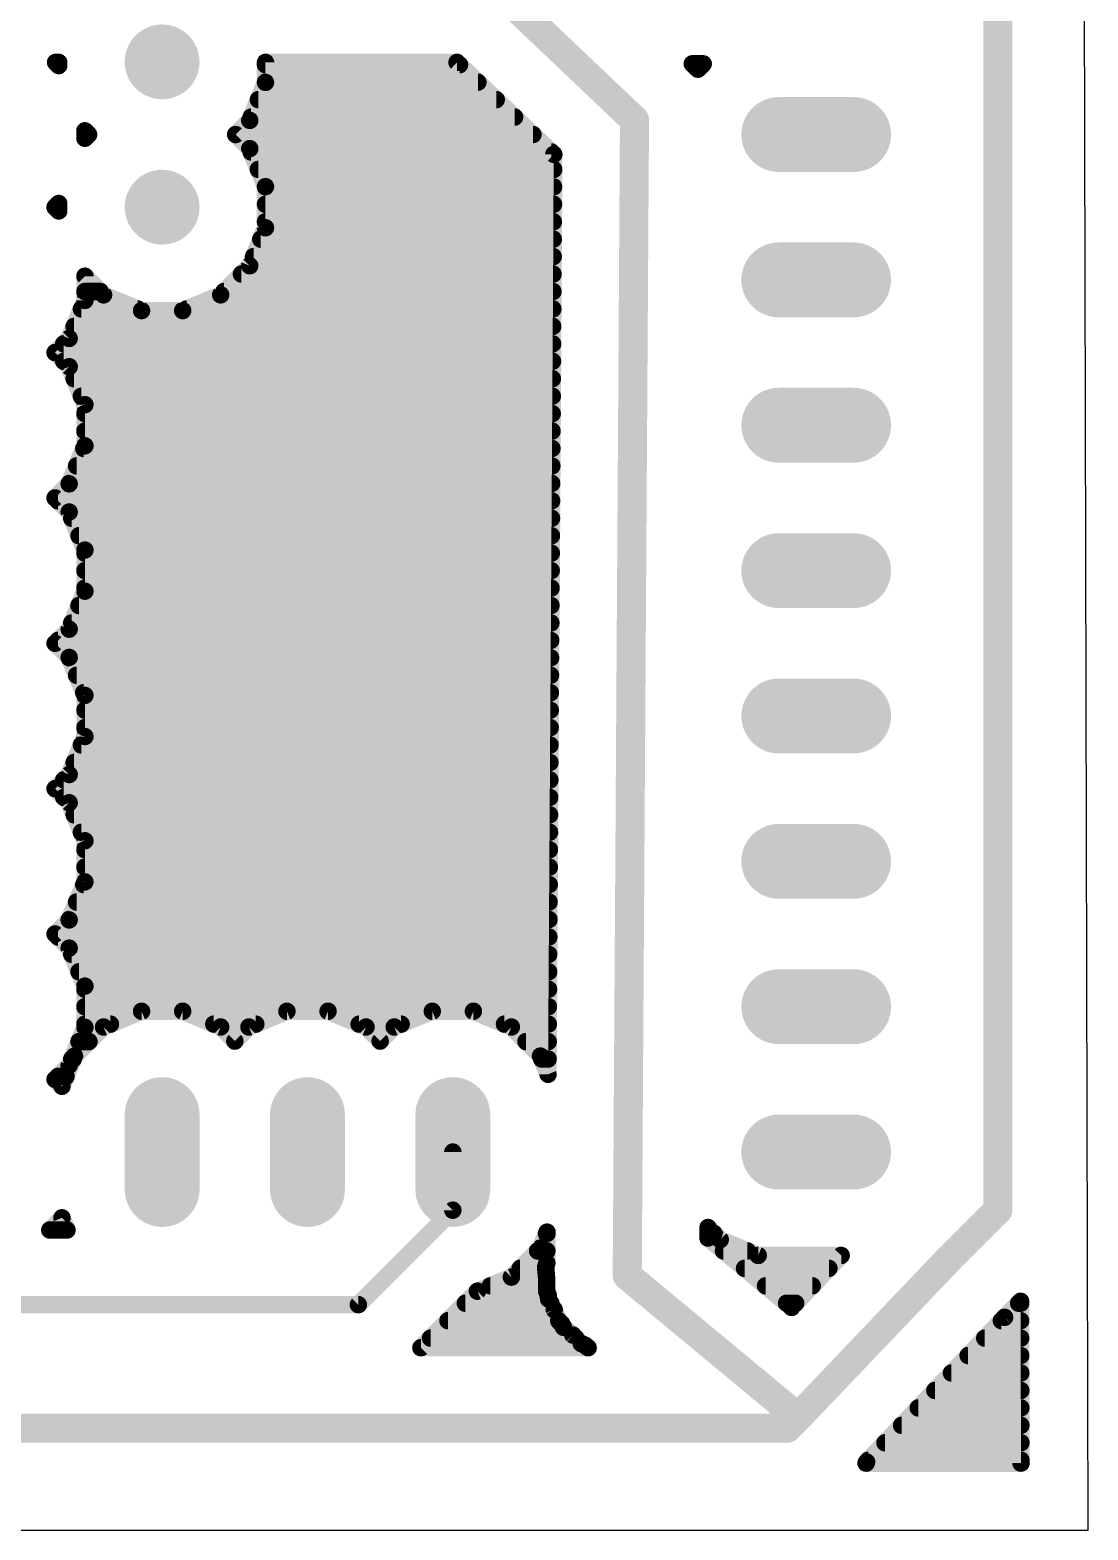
# Model space of a CAD drawing. Extents: x -0.1 to 37.8, y 0 to 56.6.
# Drawn here: x 19.28 to 37.77, y 0 to 26.21 of the extents above; entities that cross this region are included whole.
import ezdxf

# ---------------------------------------------------------------- set-up
doc = ezdxf.new("R2010")
doc.units = 0
for name, color, linetype in [('1', 22, 'CONTINUOUS'), ('17', 82, 'CONTINUOUS'), ('20', 30, 'CONTINUOUS')]:
    doc.layers.add(name, color=color, linetype=linetype)

# ---------------------------------------------------------------- blocks, each defined once
blk = doc.blocks.new('ROUNDP')
at = {"const_width": 0.5}
blk.add_lwpolyline([(0, -0.25, 1), (0, 0.25, 1), (0, -0.25)], format="xyb", dxfattribs=at)
blk = doc.blocks.new('LONGP100')
at = {"const_width": 1}
blk.add_lwpolyline([(-0.5, 0), (0.5, 0)], dxfattribs=at)
at = {"const_width": 0.5}
for points in [[(-0.5, 0.25, 1), (-0.5, -0.25)], [(0.5, -0.25, 1), (0.5, 0.25)]]:
    blk.add_lwpolyline(points, format="xyb", dxfattribs=at)

msp = doc.modelspace()

# ---------------------------------------------------------------- linework, layer by layer
at = {"layer": '1'}
for points, const_width in [([(36.195, 51.197), (36.195, 5.588)], 0.508), ([(29.845, 24.638), (27.305, 27.051)], 0.508), ([(19.7836, 25.589), (19.728, 25.6446)], 0.3048), ([(19.728, 25.6446), (19.7836, 25.6446)], 0.3048), ([(19.7694, 25.6032), (19.7836, 25.6032)], 0.3048), ([(19.7836, 25.6446), (19.7836, 25.589)], 0.3048), ([(23.3964, 25.2947), (23.3964, 25.6446)], 0.3048), ([(23.3964, 25.6446), (26.7435, 25.6446)], 0.3048), ([(23.3964, 25.6032), (26.787, 25.6032)], 0.3048), ([(26.7435, 25.6446), (28.4348, 24.0378)], 0.3048), ([(30.9528, 25.5254), (30.8541, 25.6192)], 0.3048), ([(30.8541, 25.6192), (31.0466, 25.6192)], 0.3048), ([(30.871, 25.6032), (31.0306, 25.6032)], 0.3048), ([(31.0466, 25.6192), (30.9528, 25.5254)], 0.3048), ([(23.1214, 24.6308), (23.3964, 25.2947)], 0.3048), ([(23.3964, 25.2984), (27.1079, 25.2984)], 0.3048), ([(23.2717, 24.9936), (27.4287, 24.9936)], 0.3048), ([(22.8746, 24.384), (23.1214, 24.6308)], 0.3048), ([(23.1454, 24.6888), (27.7496, 24.6888)], 0.3048), ([(29.718, 4.445), (29.845, 24.638)], 0.508), ([(20.2404, 24.449), (20.3054, 24.384)], 0.3048), ([(20.2404, 24.319), (20.2404, 24.449)], 0.3048), ([(20.3054, 24.384), (20.2404, 24.319)], 0.3048), ([(20.2404, 24.384), (20.3054, 24.384)], 0.3048), ([(23.1214, 24.1372), (22.8746, 24.384)], 0.3048), ([(22.8746, 24.384), (28.0704, 24.384)], 0.3048), ([(23.3964, 23.4733), (23.1214, 24.1372)], 0.3048), ([(23.1454, 24.0792), (28.3912, 24.0792)], 0.3048), ([(28.4348, 24.0378), (28.3337, 7.9618)], 0.3048), ([(23.2717, 23.7744), (28.4331, 23.7744)], 0.3048), ([(23.3964, 22.7547), (23.3964, 23.4733)], 0.3048), ([(23.3964, 23.4696), (28.4312, 23.4696)], 0.3048), ([(19.7186, 23.114), (19.7836, 23.179)], 0.3048), ([(19.7836, 23.179), (19.7836, 23.049)], 0.3048), ([(19.7836, 23.049), (19.7186, 23.114)], 0.3048), ([(19.7694, 23.1648), (19.7836, 23.1648)], 0.3048), ([(23.3964, 23.1648), (28.4293, 23.1648)], 0.3048), ([(23.1214, 22.0908), (23.3964, 22.7547)], 0.3048), ([(23.3964, 22.86), (28.4274, 22.86)], 0.3048), ([(23.3138, 22.5552), (28.4255, 22.5552)], 0.3048), ([(23.1875, 22.2504), (28.4236, 22.2504)], 0.3048), ([(20.2404, 21.4847), (20.2404, 21.909)], 0.3048), ([(20.2404, 21.909), (20.5668, 21.5826)], 0.3048), ([(22.6132, 21.5826), (23.1214, 22.0908)], 0.3048), ([(22.9762, 21.9456), (28.4216, 21.9456)], 0.3048), ([(20.2404, 21.6408), (20.5086, 21.6408)], 0.3048), ([(22.6714, 21.6408), (28.4197, 21.6408)], 0.3048), ([(19.9654, 20.8208), (20.2404, 21.4847)], 0.3048), ([(20.5668, 21.5826), (21.2307, 21.3076)], 0.3048), ([(21.9493, 21.3076), (22.6132, 21.5826)], 0.3048), ([(20.1788, 21.336), (21.1621, 21.336)], 0.3048), ([(21.2307, 21.3076), (21.9493, 21.3076)], 0.3048), ([(22.0179, 21.336), (28.4178, 21.336)], 0.3048), ([(19.7186, 20.574), (19.9654, 20.8208)], 0.3048), ([(20.0526, 21.0312), (28.4159, 21.0312)], 0.3048), ([(19.9654, 20.3272), (19.7186, 20.574)], 0.3048), ([(19.871, 20.7264), (28.414, 20.7264)], 0.3048), ([(19.871, 20.4216), (28.4121, 20.4216)], 0.3048), ([(20.2404, 19.6633), (19.9654, 20.3272)], 0.3048), ([(20.0526, 20.1168), (28.4101, 20.1168)], 0.3048), ([(20.1788, 19.812), (28.4082, 19.812)], 0.3048), ([(20.2404, 18.9447), (20.2404, 19.6633)], 0.3048), ([(20.2404, 19.5072), (28.4063, 19.5072)], 0.3048), ([(20.2404, 19.2024), (28.4044, 19.2024)], 0.3048), ([(19.9654, 18.2808), (20.2404, 18.9447)], 0.3048), ([(20.2209, 18.8976), (28.4025, 18.8976)], 0.3048), ([(20.0946, 18.5928), (28.4006, 18.5928)], 0.3048), ([(19.7186, 18.034), (19.9654, 18.2808)], 0.3048), ([(19.9684, 18.288), (28.3986, 18.288)], 0.3048), ([(19.9654, 17.7872), (19.7186, 18.034)], 0.3048), ([(19.7694, 17.9832), (28.3967, 17.9832)], 0.3048), ([(20.2404, 17.1233), (19.9654, 17.7872)], 0.3048), ([(20.0105, 17.6784), (28.3948, 17.6784)], 0.3048), ([(20.1367, 17.3736), (28.3929, 17.3736)], 0.3048), ([(20.2404, 16.4047), (20.2404, 17.1233)], 0.3048), ([(20.2404, 17.0688), (28.391, 17.0688)], 0.3048), ([(20.2404, 16.764), (28.3891, 16.764)], 0.3048), ([(19.9654, 15.7408), (20.2404, 16.4047)], 0.3048), ([(20.2404, 16.4592), (28.3871, 16.4592)], 0.3048), ([(20.1367, 16.1544), (28.3852, 16.1544)], 0.3048), ([(20.0105, 15.8496), (28.3833, 15.8496)], 0.3048), ([(19.7186, 15.494), (19.9654, 15.7408)], 0.3048), ([(19.9654, 15.2472), (19.7186, 15.494)], 0.3048), ([(19.7694, 15.5448), (28.3814, 15.5448)], 0.3048), ([(20.2404, 14.5833), (19.9654, 15.2472)], 0.3048), ([(19.9684, 15.24), (28.3795, 15.24)], 0.3048), ([(20.0946, 14.9352), (28.3776, 14.9352)], 0.3048), ([(20.2209, 14.6304), (28.3756, 14.6304)], 0.3048), ([(20.2404, 13.8647), (20.2404, 14.5833)], 0.3048), ([(20.2404, 14.3256), (28.3737, 14.3256)], 0.3048), ([(20.2404, 14.0208), (28.3718, 14.0208)], 0.3048), ([(19.9654, 13.2008), (20.2404, 13.8647)], 0.3048), ([(20.1788, 13.716), (28.3699, 13.716)], 0.3048), ([(20.0526, 13.4112), (28.368, 13.4112)], 0.3048), ([(19.7186, 12.954), (19.9654, 13.2008)], 0.3048), ([(19.9654, 12.7072), (19.7186, 12.954)], 0.3048), ([(19.871, 13.1064), (28.366, 13.1064)], 0.3048), ([(19.871, 12.8016), (28.3641, 12.8016)], 0.3048), ([(20.2404, 12.0433), (19.9654, 12.7072)], 0.3048), ([(20.0526, 12.4968), (28.3622, 12.4968)], 0.3048), ([(20.1788, 12.192), (28.3603, 12.192)], 0.3048), ([(20.2404, 11.3247), (20.2404, 12.0433)], 0.3048), ([(20.2404, 11.8872), (28.3584, 11.8872)], 0.3048), ([(20.2404, 11.5824), (28.3565, 11.5824)], 0.3048), ([(19.9654, 10.6608), (20.2404, 11.3247)], 0.3048), ([(20.2209, 11.2776), (28.3545, 11.2776)], 0.3048), ([(20.0946, 10.9728), (28.3526, 10.9728)], 0.3048), ([(19.7186, 10.414), (19.9654, 10.6608)], 0.3048), ([(19.9684, 10.668), (28.3507, 10.668)], 0.3048), ([(19.9654, 10.1672), (19.7186, 10.414)], 0.3048), ([(19.7694, 10.3632), (28.3488, 10.3632)], 0.3048), ([(20.2404, 9.5033), (19.9654, 10.1672)], 0.3048), ([(20.0105, 10.0584), (28.3469, 10.0584)], 0.3048), ([(20.1367, 9.7536), (28.345, 9.7536)], 0.3048), ([(20.2404, 8.7847), (20.2404, 9.5033)], 0.3048), ([(20.2404, 9.4488), (28.343, 9.4488)], 0.3048), ([(20.2404, 9.144), (28.3411, 9.144)], 0.3048), ([(21.2307, 9.0644), (20.5668, 8.7894)], 0.3048), ([(21.9493, 9.0644), (21.2307, 9.0644)], 0.3048), ([(22.6132, 8.7894), (21.9493, 9.0644)], 0.3048), ([(23.7707, 9.0644), (23.1068, 8.7894)], 0.3048), ([(24.4893, 9.0644), (23.7707, 9.0644)], 0.3048), ([(25.1532, 8.7894), (24.4893, 9.0644)], 0.3048), ([(26.3107, 9.0644), (25.6468, 8.7894)], 0.3048), ([(27.0293, 9.0644), (26.3107, 9.0644)], 0.3048), ([(27.6932, 8.7894), (27.0293, 9.0644)], 0.3048), ([(19.9654, 8.1208), (20.2404, 8.7847)], 0.3048), ([(20.5668, 8.7894), (20.0586, 8.2812)], 0.3048), ([(20.2404, 8.8392), (20.687, 8.8392)], 0.3048), ([(22.493, 8.8392), (23.227, 8.8392)], 0.3048), ([(22.86, 8.5426), (22.6132, 8.7894)], 0.3048), ([(23.1068, 8.7894), (22.86, 8.5426)], 0.3048), ([(25.033, 8.8392), (25.767, 8.8392)], 0.3048), ([(25.4, 8.5426), (25.1532, 8.7894)], 0.3048), ([(25.6468, 8.7894), (25.4, 8.5426)], 0.3048), ([(27.573, 8.8392), (28.3392, 8.8392)], 0.3048), ([(28.2014, 8.2812), (27.6932, 8.7894)], 0.3048), ([(20.1367, 8.5344), (20.3118, 8.5344)], 0.3048), ([(27.9482, 8.5344), (28.3373, 8.5344)], 0.3048), ([(20.0586, 8.2812), (19.8398, 7.7529)], 0.3048), ([(28.3337, 7.9618), (28.2014, 8.2812)], 0.3048), ([(19.7186, 7.874), (19.9654, 8.1208)], 0.3048), ([(20.0105, 8.2296), (20.0372, 8.2296)], 0.3048), ([(28.2228, 8.2296), (28.3354, 8.2296)], 0.3048), ([(19.8398, 7.7529), (19.7186, 7.874)], 0.3048), ([(19.7694, 7.9248), (19.911, 7.9248)], 0.3048), ([(26.67, 5.588), (26.67, 6.604)], 0.3048), ([(36.195, 5.588), (35.306, 4.699)], 0.508), ([(19.6264, 5.2418), (19.8398, 5.4551)], 0.3048), ([(19.8398, 5.4551), (19.9281, 5.2418)], 0.3048), ([(25.019, 3.937), (26.67, 5.588)], 0.3048), ([(19.9281, 5.2418), (19.6264, 5.2418)], 0.3048), ([(28.2014, 4.9268), (28.3163, 5.2043)], 0.3048), ([(28.3069, 5.1816), (28.3162, 5.1816)], 0.3048), ([(28.3163, 5.2043), (28.3129, 4.6618)], 0.3048), ([(31.1286, 5.1021), (31.1297, 5.2857)], 0.3048), ([(32.5904, 3.889), (31.1286, 5.1021)], 0.3048), ([(31.1291, 5.1816), (31.2338, 5.1816)], 0.3048), ([(31.1297, 5.2857), (31.3428, 5.0726)], 0.3048), ([(27.6932, 4.4186), (28.2014, 4.9268)], 0.3048), ([(28.1514, 4.8768), (28.3143, 4.8768)], 0.3048), ([(31.3428, 5.0726), (32.0067, 4.7976)], 0.3048), ([(31.4, 4.8768), (31.8155, 4.8768)], 0.3048), ([(27.8466, 4.572), (28.2937, 4.572)], 0.3048), ([(28.3129, 4.6618), (28.2917, 4.5933)], 0.3048), ([(28.2917, 4.5933), (28.3112, 4.3841)], 0.3048), ([(31.7674, 4.572), (33.2417, 4.572)], 0.3048), ([(32.0067, 4.7976), (33.4568, 4.7976)], 0.3048), ([(33.4568, 4.7976), (32.5904, 3.889)], 0.3048), ([(35.306, 4.699), (32.7025, 1.9685)], 0.508), ([(27.1002, 4.173), (27.6932, 4.4186)], 0.3048), ([(28.3112, 4.3841), (28.3099, 4.1741)], 0.3048), ([(32.7025, 1.9685), (29.718, 4.445)], 0.508), ([(26.1117, 3.1844), (27.1002, 4.173)], 0.3048), ([(27.3277, 4.2672), (28.3105, 4.2672)], 0.3048), ([(28.3099, 4.1741), (28.3369, 4.1076)], 0.3048), ([(28.3369, 4.1076), (28.3436, 4.0362)], 0.3048), ([(32.1347, 4.2672), (32.951, 4.2672)], 0.3048), ([(16.637, 3.937), (25.019, 3.937)], 0.3048), ([(26.8897, 3.9624), (28.3825, 3.9624)], 0.3048), ([(28.3436, 4.0362), (28.4416, 3.8504)], 0.3048), ([(28.4416, 3.8504), (28.5207, 3.6559)], 0.3048), ([(32.502, 3.9624), (32.6604, 3.9624)], 0.3048), ([(36.3123, 3.7163), (36.5926, 3.9967)], 0.3048), ([(36.5583, 3.9624), (36.5927, 3.9624)], 0.3048), ([(36.5926, 3.9967), (36.599, 1.1684)], 0.3048), ([(26.5849, 3.6576), (28.52, 3.6576)], 0.3048), ([(28.5207, 3.6559), (28.5711, 3.6048)], 0.3048), ([(28.5711, 3.6048), (28.6046, 3.5413)], 0.3048), ([(28.6046, 3.5413), (28.7663, 3.4072)], 0.3048), ([(33.9014, 1.1879), (36.3123, 3.7163)], 0.3048), ([(36.2563, 3.6576), (36.5934, 3.6576)], 0.3048), ([(26.2801, 3.3528), (28.82, 3.3528)], 0.3048), ([(28.7663, 3.4072), (28.9139, 3.2577)], 0.3048), ([(28.9139, 3.2577), (28.98, 3.2299)], 0.3048), ([(35.9657, 3.3528), (36.5941, 3.3528)], 0.3048), ([(29.0348, 3.1844), (26.1117, 3.1844)], 0.3048), ([(28.98, 3.2299), (29.0348, 3.1844)], 0.3048), ([(35.675, 3.048), (36.5948, 3.048)], 0.3048), ([(35.3844, 2.7432), (36.5954, 2.7432)], 0.3048), ([(35.0938, 2.4384), (36.5961, 2.4384)], 0.3048), ([(32.7025, 1.9685), (32.512, 1.778)], 0.508), ([(34.8032, 2.1336), (36.5968, 2.1336)], 0.3048), ([(32.512, 1.778), (15.748, 1.778)], 0.508), ([(34.5125, 1.8288), (36.5975, 1.8288)], 0.3048), ([(34.2219, 1.524), (36.5982, 1.524)], 0.3048), ([(33.8913, 1.1684), (33.8948, 1.1718)], 0.3048), ([(36.599, 1.1684), (33.8913, 1.1684)], 0.3048), ([(33.8948, 1.1718), (33.9014, 1.1879)], 0.3048), ([(33.9313, 1.2192), (36.5989, 1.2192)], 0.3048)]:
    msp.add_lwpolyline(points, dxfattribs=dict(at, const_width=const_width))
for points, const_width in [([(19.7819, 25.6985, 1), (19.6741, 25.5907)], 0.1524), ([(19.728, 25.7208, 1), (19.728, 25.5684)], 0.1524), ([(19.7694, 25.6794, 1), (19.7694, 25.527)], 0.1524), ([(19.8598, 25.6446, 1), (19.7074, 25.6446)], 0.1524), ([(19.7297, 25.5351, 1), (19.8375, 25.6429)], 0.1524), ([(19.7836, 25.5684, 1), (19.7836, 25.7208)], 0.1524), ([(19.7836, 25.527, 1), (19.7836, 25.6794)], 0.1524), ([(23.4726, 25.6446, 1), (23.3202, 25.6446)], 0.1524), ([(23.3964, 25.7208, 1), (23.3964, 25.5684)], 0.1524), ([(23.3964, 25.6794, 1), (23.3964, 25.527)], 0.1524), ([(26.7959, 25.6998, 1), (26.691, 25.5894)], 0.1524), ([(26.7435, 25.5684, 1), (26.7435, 25.7208)], 0.1524), ([(26.787, 25.527, 1), (26.787, 25.6794)], 0.1524), ([(30.9066, 25.6744, 1), (30.8016, 25.564)], 0.1524), ([(30.8541, 25.6954, 1), (30.8541, 25.543)], 0.1524), ([(30.871, 25.6794, 1), (30.871, 25.527)], 0.1524), ([(31.1005, 25.5653, 1), (30.9927, 25.6731)], 0.1524), ([(31.0306, 25.527, 1), (31.0306, 25.6794)], 0.1524), ([(31.0466, 25.543, 1), (31.0466, 25.6954)], 0.1524), ([(19.7074, 25.589, 1), (19.8598, 25.589)], 0.1524), ([(23.3964, 25.3746, 1), (23.3964, 25.2222)], 0.1524), ([(23.4668, 25.2655, 1), (23.326, 25.3238)], 0.1524), ([(27.1079, 25.2222, 1), (27.1079, 25.3746)], 0.1524), ([(30.8989, 25.5793, 1), (31.0067, 25.4716)], 0.1524), ([(30.9003, 25.4702, 1), (31.0053, 25.5807)], 0.1524), ([(23.3202, 25.2947, 1), (23.4726, 25.2947)], 0.1524), ([(23.2717, 25.0698, 1), (23.2717, 24.9174)], 0.1524), ([(27.4287, 24.9174, 1), (27.4287, 25.0698)], 0.1524), ([(23.051, 24.6599, 1), (23.1918, 24.6016)], 0.1524), ([(23.1753, 24.5769, 1), (23.0675, 24.6846)], 0.1524), ([(23.1454, 24.765, 1), (23.1454, 24.6126)], 0.1524), ([(27.7496, 24.6126, 1), (27.7496, 24.765)], 0.1524), ([(29.972, 24.6372, 1), (29.718, 24.6388)], 0.254), ([(29.7575, 24.5459, 1), (29.9325, 24.7301)], 0.254), ([(20.2943, 24.5029, 1), (20.1865, 24.3951)], 0.1524), ([(20.3166, 24.449, 1), (20.1642, 24.449)], 0.1524), ([(20.2404, 24.4602, 1), (20.2404, 24.3078)], 0.1524), ([(20.1865, 24.3729, 1), (20.2943, 24.2651)], 0.1524), ([(20.1642, 24.319, 1), (20.3166, 24.319)], 0.1524), ([(20.3592, 24.3301, 1), (20.2515, 24.4379)], 0.1524), ([(20.2515, 24.3301, 1), (20.3592, 24.4379)], 0.1524), ([(20.3054, 24.3078, 1), (20.3054, 24.4602)], 0.1524), ([(22.9285, 24.4379, 1), (22.8207, 24.3301)], 0.1524), ([(22.8746, 24.4602, 1), (22.8746, 24.3078)], 0.1524), ([(22.8208, 24.4379, 1), (22.9285, 24.3301)], 0.1524), ([(28.0704, 24.3078, 1), (28.0704, 24.4602)], 0.1524), ([(23.1918, 24.1664, 1), (23.051, 24.1081)], 0.1524), ([(23.0675, 24.0834, 1), (23.1753, 24.1911)], 0.1524), ([(23.1454, 24.1554, 1), (23.1454, 24.003)], 0.1524), ([(28.511, 24.0373, 1), (28.3586, 24.0383)], 0.1524), ([(28.3823, 23.9826, 1), (28.4873, 24.0931)], 0.1524), ([(28.3912, 24.003, 1), (28.3912, 24.1554)], 0.1524), ([(23.2717, 23.8506, 1), (23.2717, 23.6982)], 0.1524), ([(28.4331, 23.6982, 1), (28.4331, 23.8506)], 0.1524), ([(23.4726, 23.4733, 1), (23.3202, 23.4733)], 0.1524), ([(23.3964, 23.5458, 1), (23.3964, 23.3934)], 0.1524), ([(28.4312, 23.3934, 1), (28.4312, 23.5458)], 0.1524), ([(19.8598, 23.179, 1), (19.7074, 23.179)], 0.1524), ([(19.8375, 23.1251, 1), (19.7297, 23.2329)], 0.1524), ([(23.326, 23.4442, 1), (23.4668, 23.5025)], 0.1524), ([(19.7725, 23.1679, 1), (19.6647, 23.0601)], 0.1524), ([(19.6647, 23.1679, 1), (19.7725, 23.0601)], 0.1524), ([(19.7694, 23.241, 1), (19.7694, 23.0886)], 0.1524), ([(19.7074, 23.049, 1), (19.8598, 23.049)], 0.1524), ([(19.7297, 22.9951, 1), (19.8375, 23.1029)], 0.1524), ([(19.7836, 23.0886, 1), (19.7836, 23.241)], 0.1524), ([(23.3964, 23.241, 1), (23.3964, 23.0886)], 0.1524), ([(28.4293, 23.0886, 1), (28.4293, 23.241)], 0.1524), ([(23.3964, 22.9362, 1), (23.3964, 22.7838)], 0.1524), ([(23.3202, 22.7547, 1), (23.4726, 22.7547)], 0.1524), ([(23.4668, 22.7255, 1), (23.326, 22.7838)], 0.1524), ([(28.4274, 22.7838, 1), (28.4274, 22.9362)], 0.1524), ([(23.3138, 22.6314, 1), (23.3138, 22.479)], 0.1524), ([(28.4255, 22.479, 1), (28.4255, 22.6314)], 0.1524), ([(23.1875, 22.3266, 1), (23.1875, 22.1742)], 0.1524), ([(28.4236, 22.1742, 1), (28.4236, 22.3266)], 0.1524), ([(20.3166, 21.909, 1), (20.1642, 21.909)], 0.1524), ([(20.2943, 21.9629, 1), (20.1865, 21.8551)], 0.1524), ([(22.9762, 22.0218, 1), (22.9762, 21.8694)], 0.1524), ([(23.051, 22.1199, 1), (23.1918, 22.0616)], 0.1524), ([(23.1753, 22.0369, 1), (23.0675, 22.1446)], 0.1524), ([(28.4216, 21.8694, 1), (28.4216, 22.0218)], 0.1524), ([(20.2404, 21.717, 1), (20.2404, 21.5646)], 0.1524), ([(20.5086, 21.5646, 1), (20.5086, 21.717)], 0.1524), ([(22.6714, 21.717, 1), (22.6714, 21.5646)], 0.1524), ([(28.4197, 21.5646, 1), (28.4197, 21.717)], 0.1524), ([(20.1642, 21.4847, 1), (20.3166, 21.4847)], 0.1524), ([(20.3108, 21.4555, 1), (20.17, 21.5138)], 0.1524), ([(20.5959, 21.653, 1), (20.5376, 21.5122)], 0.1524), ([(20.5129, 21.5287, 1), (20.6206, 21.6365)], 0.1524), ([(22.5594, 21.6365, 1), (22.6671, 21.5287)], 0.1524), ([(22.6424, 21.5122, 1), (22.5841, 21.653)], 0.1524), ([(20.1788, 21.4122, 1), (20.1788, 21.2598)], 0.1524), ([(21.2307, 21.3838, 1), (21.2307, 21.2314)], 0.1524), ([(21.1621, 21.2598, 1), (21.1621, 21.4122)], 0.1524), ([(21.2015, 21.2372, 1), (21.2598, 21.378)], 0.1524), ([(21.9202, 21.378, 1), (21.9785, 21.2372)], 0.1524), ([(22.0179, 21.4122, 1), (22.0179, 21.2598)], 0.1524), ([(21.9493, 21.2314, 1), (21.9493, 21.3838)], 0.1524), ([(28.4178, 21.2598, 1), (28.4178, 21.4122)], 0.1524), ([(20.0193, 20.7669, 1), (19.9115, 20.8746)], 0.1524), ([(20.0526, 21.1074, 1), (20.0526, 20.955)], 0.1524), ([(28.4159, 20.955, 1), (28.4159, 21.1074)], 0.1524), ([(19.7725, 20.6279, 1), (19.6647, 20.5201)], 0.1524), ([(19.871, 20.8026, 1), (19.871, 20.6502)], 0.1524), ([(19.895, 20.8499, 1), (20.0358, 20.7916)], 0.1524), ([(28.414, 20.6502, 1), (28.414, 20.8026)], 0.1524), ([(19.6648, 20.6279, 1), (19.7725, 20.5201)], 0.1524), ([(19.871, 20.4978, 1), (19.871, 20.3454)], 0.1524), ([(20.0358, 20.3564, 1), (19.895, 20.2981)], 0.1524), ([(19.9115, 20.2734, 1), (20.0193, 20.3811)], 0.1524), ([(28.4121, 20.3454, 1), (28.4121, 20.4978)], 0.1524), ([(20.0526, 20.193, 1), (20.0526, 20.0406)], 0.1524), ([(28.4101, 20.0406, 1), (28.4101, 20.193)], 0.1524), ([(20.1788, 19.8882, 1), (20.1788, 19.7358)], 0.1524), ([(28.4082, 19.7358, 1), (28.4082, 19.8882)], 0.1524), ([(20.3166, 19.6633, 1), (20.1642, 19.6633)], 0.1524), ([(20.2404, 19.5834, 1), (20.2404, 19.431)], 0.1524), ([(20.17, 19.6342, 1), (20.3108, 19.6925)], 0.1524), ([(28.4063, 19.431, 1), (28.4063, 19.5834)], 0.1524), ([(20.2404, 19.2786, 1), (20.2404, 19.1262)], 0.1524), ([(28.4044, 19.1262, 1), (28.4044, 19.2786)], 0.1524), ([(20.2209, 18.9738, 1), (20.2209, 18.8214)], 0.1524), ([(20.1642, 18.9447, 1), (20.3166, 18.9447)], 0.1524), ([(20.3108, 18.9155, 1), (20.17, 18.9738)], 0.1524), ([(28.4025, 18.8214, 1), (28.4025, 18.9738)], 0.1524), ([(20.0946, 18.669, 1), (20.0946, 18.5166)], 0.1524), ([(28.4006, 18.5166, 1), (28.4006, 18.669)], 0.1524), ([(19.895, 18.3099, 1), (20.0358, 18.2516)], 0.1524), ([(19.9684, 18.3642, 1), (19.9684, 18.2118)], 0.1524), ([(20.0193, 18.2269, 1), (19.9115, 18.3346)], 0.1524), ([(28.3986, 18.2118, 1), (28.3986, 18.3642)], 0.1524), ([(19.7725, 18.0879, 1), (19.6647, 17.9801)], 0.1524), ([(19.6648, 18.0879, 1), (19.7725, 17.9801)], 0.1524), ([(19.7694, 18.0594, 1), (19.7694, 17.907)], 0.1524), ([(28.3967, 17.907, 1), (28.3967, 18.0594)], 0.1524), ([(20.0358, 17.8164, 1), (19.895, 17.7581)], 0.1524), ([(19.9115, 17.7334, 1), (20.0193, 17.8411)], 0.1524), ([(20.0105, 17.7546, 1), (20.0105, 17.6022)], 0.1524), ([(28.3948, 17.6022, 1), (28.3948, 17.7546)], 0.1524), ([(20.1367, 17.4498, 1), (20.1367, 17.2974)], 0.1524), ([(28.3929, 17.2974, 1), (28.3929, 17.4498)], 0.1524), ([(20.3166, 17.1233, 1), (20.1642, 17.1233)], 0.1524), ([(20.2404, 17.145, 1), (20.2404, 16.9926)], 0.1524), ([(20.17, 17.0942, 1), (20.3108, 17.1525)], 0.1524), ([(28.391, 16.9926, 1), (28.391, 17.145)], 0.1524), ([(20.2404, 16.8402, 1), (20.2404, 16.6878)], 0.1524), ([(28.3891, 16.6878, 1), (28.3891, 16.8402)], 0.1524), ([(20.2404, 16.5354, 1), (20.2404, 16.383)], 0.1524), ([(20.3108, 16.3755, 1), (20.17, 16.4338)], 0.1524), ([(28.3871, 16.383, 1), (28.3871, 16.5354)], 0.1524), ([(20.1367, 16.2306, 1), (20.1367, 16.0782)], 0.1524), ([(20.1642, 16.4047, 1), (20.3166, 16.4047)], 0.1524), ([(28.3852, 16.0782, 1), (28.3852, 16.2306)], 0.1524), ([(20.0105, 15.9258, 1), (20.0105, 15.7734)], 0.1524), ([(28.3833, 15.7734, 1), (28.3833, 15.9258)], 0.1524), ([(19.895, 15.7699, 1), (20.0358, 15.7116)], 0.1524), ([(20.0193, 15.6869, 1), (19.9115, 15.7946)], 0.1524), ([(19.7725, 15.5479, 1), (19.6647, 15.4401)], 0.1524), ([(19.6648, 15.5479, 1), (19.7725, 15.4401)], 0.1524), ([(19.7694, 15.621, 1), (19.7694, 15.4686)], 0.1524), ([(28.3814, 15.4686, 1), (28.3814, 15.621)], 0.1524), ([(20.0358, 15.2764, 1), (19.895, 15.2181)], 0.1524), ([(19.9684, 15.3162, 1), (19.9684, 15.1638)], 0.1524), ([(19.9115, 15.1934, 1), (20.0193, 15.3011)], 0.1524), ([(28.3795, 15.1638, 1), (28.3795, 15.3162)], 0.1524), ([(20.0946, 15.0114, 1), (20.0946, 14.859)], 0.1524), ([(28.3776, 14.859, 1), (28.3776, 15.0114)], 0.1524), ([(20.2209, 14.7066, 1), (20.2209, 14.5542)], 0.1524), ([(20.3166, 14.5833, 1), (20.1642, 14.5833)], 0.1524), ([(20.17, 14.5542, 1), (20.3108, 14.6125)], 0.1524), ([(28.3756, 14.5542, 1), (28.3756, 14.7066)], 0.1524), ([(20.2404, 14.4018, 1), (20.2404, 14.2494)], 0.1524), ([(28.3737, 14.2494, 1), (28.3737, 14.4018)], 0.1524), ([(20.2404, 14.097, 1), (20.2404, 13.9446)], 0.1524), ([(28.3718, 13.9446, 1), (28.3718, 14.097)], 0.1524), ([(20.1642, 13.8647, 1), (20.3166, 13.8647)], 0.1524), ([(20.3108, 13.8355, 1), (20.17, 13.8938)], 0.1524), ([(20.1788, 13.7922, 1), (20.1788, 13.6398)], 0.1524), ([(28.3699, 13.6398, 1), (28.3699, 13.7922)], 0.1524), ([(20.0526, 13.4874, 1), (20.0526, 13.335)], 0.1524), ([(28.368, 13.335, 1), (28.368, 13.4874)], 0.1524), ([(19.7725, 13.0079, 1), (19.6647, 12.9001)], 0.1524), ([(19.871, 13.1826, 1), (19.871, 13.0302)], 0.1524), ([(19.895, 13.2299, 1), (20.0358, 13.1716)], 0.1524), ([(20.0193, 13.1469, 1), (19.9115, 13.2546)], 0.1524), ([(28.366, 13.0302, 1), (28.366, 13.1826)], 0.1524), ([(19.6648, 13.0079, 1), (19.7725, 12.9001)], 0.1524), ([(19.871, 12.8778, 1), (19.871, 12.7254)], 0.1524), ([(20.0358, 12.7364, 1), (19.895, 12.6781)], 0.1524), ([(28.3641, 12.7254, 1), (28.3641, 12.8778)], 0.1524), ([(19.9115, 12.6534, 1), (20.0193, 12.7611)], 0.1524), ([(20.0526, 12.573, 1), (20.0526, 12.4206)], 0.1524), ([(28.3622, 12.4206, 1), (28.3622, 12.573)], 0.1524), ([(20.1788, 12.2682, 1), (20.1788, 12.1158)], 0.1524), ([(28.3603, 12.1158, 1), (28.3603, 12.2682)], 0.1524), ([(20.3166, 12.0433, 1), (20.1642, 12.0433)], 0.1524), ([(20.17, 12.0142, 1), (20.3108, 12.0725)], 0.1524), ([(20.2404, 11.9634, 1), (20.2404, 11.811)], 0.1524), ([(28.3584, 11.811, 1), (28.3584, 11.9634)], 0.1524), ([(20.2404, 11.6586, 1), (20.2404, 11.5062)], 0.1524), ([(28.3565, 11.5062, 1), (28.3565, 11.6586)], 0.1524), ([(20.2209, 11.3538, 1), (20.2209, 11.2014)], 0.1524), ([(20.1642, 11.3247, 1), (20.3166, 11.3247)], 0.1524), ([(20.3108, 11.2955, 1), (20.17, 11.3538)], 0.1524), ([(28.3545, 11.2014, 1), (28.3545, 11.3538)], 0.1524), ([(20.0946, 11.049, 1), (20.0946, 10.8966)], 0.1524), ([(28.3526, 10.8966, 1), (28.3526, 11.049)], 0.1524), ([(19.895, 10.6899, 1), (20.0358, 10.6316)], 0.1524), ([(19.9684, 10.7442, 1), (19.9684, 10.5918)], 0.1524), ([(20.0193, 10.6069, 1), (19.9115, 10.7146)], 0.1524), ([(28.3507, 10.5918, 1), (28.3507, 10.7442)], 0.1524), ([(19.7725, 10.4679, 1), (19.6647, 10.3601)], 0.1524), ([(19.6648, 10.4679, 1), (19.7725, 10.3601)], 0.1524), ([(19.7694, 10.4394, 1), (19.7694, 10.287)], 0.1524), ([(28.3488, 10.287, 1), (28.3488, 10.4394)], 0.1524), ([(20.0358, 10.1964, 1), (19.895, 10.1381)], 0.1524), ([(19.9115, 10.1134, 1), (20.0193, 10.2211)], 0.1524), ([(20.0105, 10.1346, 1), (20.0105, 9.9822)], 0.1524), ([(28.3469, 9.9822, 1), (28.3469, 10.1346)], 0.1524), ([(20.1367, 9.8298, 1), (20.1367, 9.6774)], 0.1524), ([(28.345, 9.6774, 1), (28.345, 9.8298)], 0.1524), ([(20.3166, 9.5033, 1), (20.1642, 9.5033)], 0.1524), ([(20.2404, 9.525, 1), (20.2404, 9.3726)], 0.1524), ([(20.17, 9.4742, 1), (20.3108, 9.5325)], 0.1524), ([(28.343, 9.3726, 1), (28.343, 9.525)], 0.1524), ([(20.2404, 9.2202, 1), (20.2404, 9.0678)], 0.1524), ([(21.2307, 9.1406, 1), (21.2307, 8.9882)], 0.1524), ([(21.2598, 8.994, 1), (21.2015, 9.1348)], 0.1524), ([(21.9785, 9.1348, 1), (21.9202, 8.994)], 0.1524), ([(21.9493, 8.9882, 1), (21.9493, 9.1406)], 0.1524), ([(23.7707, 9.1406, 1), (23.7707, 8.9882)], 0.1524), ([(23.7998, 8.994, 1), (23.7415, 9.1348)], 0.1524), ([(24.5185, 9.1348, 1), (24.4602, 8.994)], 0.1524), ([(24.4893, 8.9882, 1), (24.4893, 9.1406)], 0.1524), ([(26.3107, 9.1406, 1), (26.3107, 8.9882)], 0.1524), ([(26.3398, 8.994, 1), (26.2815, 9.1348)], 0.1524), ([(27.0585, 9.1348, 1), (27.0002, 8.994)], 0.1524), ([(27.0293, 8.9882, 1), (27.0293, 9.1406)], 0.1524), ([(28.3411, 9.0678, 1), (28.3411, 9.2202)], 0.1524), ([(20.2404, 8.9154, 1), (20.2404, 8.763)], 0.1524), ([(20.3108, 8.7555, 1), (20.17, 8.8138)], 0.1524), ([(20.5376, 8.8598, 1), (20.5959, 8.719)], 0.1524), ([(20.6206, 8.7355, 1), (20.5129, 8.8433)], 0.1524), ([(20.687, 8.763, 1), (20.687, 8.9154)], 0.1524), ([(22.493, 8.9154, 1), (22.493, 8.763)], 0.1524), ([(22.6671, 8.8433, 1), (22.5594, 8.7355)], 0.1524), ([(22.5841, 8.719, 1), (22.6424, 8.8598)], 0.1524), ([(23.0776, 8.8598, 1), (23.1359, 8.719)], 0.1524), ([(23.1606, 8.7355, 1), (23.0529, 8.8433)], 0.1524), ([(23.227, 8.763, 1), (23.227, 8.9154)], 0.1524), ([(25.033, 8.9154, 1), (25.033, 8.763)], 0.1524), ([(25.2071, 8.8433, 1), (25.0994, 8.7355)], 0.1524), ([(25.1241, 8.719, 1), (25.1824, 8.8598)], 0.1524), ([(25.6176, 8.8598, 1), (25.6759, 8.719)], 0.1524), ([(25.7006, 8.7355, 1), (25.5929, 8.8433)], 0.1524), ([(25.767, 8.763, 1), (25.767, 8.9154)], 0.1524), ([(27.573, 8.9154, 1), (27.573, 8.763)], 0.1524), ([(27.7471, 8.8433, 1), (27.6394, 8.7355)], 0.1524), ([(27.6641, 8.719, 1), (27.7224, 8.8598)], 0.1524), ([(28.3392, 8.763, 1), (28.3392, 8.9154)], 0.1524), ([(20.1367, 8.6106, 1), (20.1367, 8.4582)], 0.1524), ([(20.1642, 8.7847, 1), (20.3166, 8.7847)], 0.1524), ([(20.3118, 8.4582, 1), (20.3118, 8.6106)], 0.1524), ([(22.8061, 8.5965, 1), (22.9139, 8.4887)], 0.1524), ([(22.8061, 8.4888, 1), (22.9139, 8.5965)], 0.1524), ([(25.3461, 8.5965, 1), (25.4539, 8.4887)], 0.1524), ([(25.3461, 8.4888, 1), (25.4539, 8.5965)], 0.1524), ([(27.9482, 8.6106, 1), (27.9482, 8.4582)], 0.1524), ([(28.3373, 8.4582, 1), (28.3373, 8.6106)], 0.1524), ([(20.0047, 8.3351, 1), (20.1125, 8.2274)], 0.1524), ([(20.129, 8.2521, 1), (19.9882, 8.3104)], 0.1524), ([(28.2718, 8.3104, 1), (28.131, 8.2521)], 0.1524), ([(28.1475, 8.2274, 1), (28.2553, 8.3351)], 0.1524), ([(19.895, 8.1499, 1), (20.0358, 8.0916)], 0.1524), ([(20.0193, 8.0669, 1), (19.9115, 8.1746)], 0.1524), ([(20.0105, 8.3058, 1), (20.0105, 8.1534)], 0.1524), ([(20.0372, 8.1534, 1), (20.0372, 8.3058)], 0.1524), ([(28.2228, 8.3058, 1), (28.2228, 8.1534)], 0.1524), ([(28.3354, 8.1534, 1), (28.3354, 8.3058)], 0.1524), ([(19.7725, 7.9279, 1), (19.6647, 7.8201)], 0.1524), ([(19.6648, 7.9279, 1), (19.7725, 7.8201)], 0.1524), ([(19.7694, 8.001, 1), (19.7694, 7.8486)], 0.1524), ([(19.7859, 7.699, 1), (19.8936, 7.8068)], 0.1524), ([(19.911, 7.8486, 1), (19.911, 8.001)], 0.1524), ([(28.2575, 7.9623, 1), (28.4099, 7.9614)], 0.1524), ([(28.2633, 7.9327, 1), (28.4041, 7.991)], 0.1524), ([(19.7694, 7.782, 1), (19.9102, 7.7237)], 0.1524), ([(26.7462, 6.604, 1), (26.5938, 6.604)], 0.1524), ([(36.2848, 5.4982, 1), (36.1052, 5.6778)], 0.254), ([(19.9102, 5.4843, 1), (19.7694, 5.426)], 0.1524), ([(19.8936, 5.4012, 1), (19.7859, 5.509)], 0.1524), ([(26.5938, 5.588, 1), (26.7462, 5.588)], 0.1524), ([(26.7239, 5.5341, 1), (26.6161, 5.6419)], 0.1524), ([(36.068, 5.588, 1), (36.322, 5.588)], 0.254), ([(19.6264, 5.318, 1), (19.6264, 5.1656)], 0.1524), ([(19.5725, 5.2957, 1), (19.6803, 5.1879)], 0.1524), ([(19.8577, 5.2126, 1), (19.9985, 5.271)], 0.1524), ([(19.9281, 5.1656, 1), (19.9281, 5.318)], 0.1524), ([(28.3069, 5.2578, 1), (28.3069, 5.1054)], 0.1524), ([(28.3925, 5.2038, 1), (28.2402, 5.2048)], 0.1524), ([(28.3867, 5.1751, 1), (28.246, 5.2335)], 0.1524), ([(28.3162, 5.1054, 1), (28.3162, 5.2578)], 0.1524), ([(31.1772, 5.1607, 1), (31.0799, 5.0434)], 0.1524), ([(31.1291, 5.2578, 1), (31.1291, 5.1054)], 0.1524), ([(31.2059, 5.2852, 1), (31.0535, 5.2861)], 0.1524), ([(31.1836, 5.3395, 1), (31.0758, 5.2318)], 0.1524), ([(31.2338, 5.1054, 1), (31.2338, 5.2578)], 0.1524), ([(28.1514, 4.953, 1), (28.1514, 4.8006)], 0.1524), ([(28.131, 4.9559, 1), (28.2718, 4.8976)], 0.1524), ([(28.2553, 4.8729, 1), (28.1475, 4.9806)], 0.1524), ([(28.3143, 4.8006, 1), (28.3143, 4.953)], 0.1524), ([(31.0524, 5.1025, 1), (31.2048, 5.1016)], 0.1524), ([(31.3719, 5.143, 1), (31.3136, 5.0022)], 0.1524), ([(31.2889, 5.0187, 1), (31.3966, 5.1265)], 0.1524), ([(31.4, 4.953, 1), (31.4, 4.8006)], 0.1524), ([(31.8155, 4.8006, 1), (31.8155, 4.953)], 0.1524), ([(27.8466, 4.6482, 1), (27.8466, 4.4958)], 0.1524), ([(28.3676, 4.6003, 1), (28.2159, 4.5862)], 0.1524), ([(28.2367, 4.6623, 1), (28.3891, 4.6614)], 0.1524), ([(28.3857, 4.6393, 1), (28.2401, 4.6844)], 0.1524), ([(28.2937, 4.4958, 1), (28.2937, 4.6482)], 0.1524), ([(31.7674, 4.6482, 1), (31.7674, 4.4958)], 0.1524), ([(32.0067, 4.8738, 1), (32.0067, 4.7214)], 0.1524), ([(31.9775, 4.7272, 1), (32.0358, 4.868)], 0.1524), ([(33.2417, 4.4958, 1), (33.2417, 4.6482)], 0.1524), ([(33.5119, 4.745, 1), (33.4016, 4.8502)], 0.1524), ([(33.4568, 4.7214, 1), (33.4568, 4.8738)], 0.1524), ([(35.2162, 4.7888, 1), (35.3958, 4.6092)], 0.254), ([(35.3979, 4.6114, 1), (35.2141, 4.7866)], 0.254), ([(27.6394, 4.4725, 1), (27.7471, 4.3647)], 0.1524), ([(27.7224, 4.3482, 1), (27.6641, 4.489)], 0.1524), ([(28.2189, 4.6158, 1), (28.3645, 4.5708)], 0.1524), ([(28.3874, 4.3837, 1), (28.235, 4.3846)], 0.1524), ([(28.2353, 4.3771, 1), (28.3871, 4.3912)], 0.1524), ([(29.7991, 4.5427, 1), (29.6369, 4.3473)], 0.254), ([(29.591, 4.4458, 1), (29.845, 4.4442)], 0.254), ([(27.0711, 4.2434, 1), (27.1294, 4.1026)], 0.1524), ([(27.1541, 4.1191, 1), (27.0464, 4.2269)], 0.1524), ([(27.3277, 4.3434, 1), (27.3277, 4.191)], 0.1524), ([(28.3805, 4.2028, 1), (28.2393, 4.1454)], 0.1524), ([(28.2337, 4.1746, 1), (28.3861, 4.1736)], 0.1524), ([(28.4128, 4.1147, 1), (28.261, 4.1006)], 0.1524), ([(28.2663, 4.0789, 1), (28.4075, 4.1364)], 0.1524), ([(28.3105, 4.191, 1), (28.3105, 4.3434)], 0.1524), ([(32.1347, 4.3434, 1), (32.1347, 4.191)], 0.1524), ([(32.951, 4.191, 1), (32.951, 4.3434)], 0.1524), ([(24.9651, 3.9909, 1), (25.0729, 3.8831)], 0.1524), ([(25.019, 3.8608, 1), (25.019, 4.0132)], 0.1524), ([(26.8897, 4.0386, 1), (26.8897, 3.8862)], 0.1524), ([(28.411, 4.0717, 1), (28.2762, 4.0006)], 0.1524), ([(28.2677, 4.0291, 1), (28.4194, 4.0432)], 0.1524), ([(28.5122, 3.8791, 1), (28.371, 3.8217)], 0.1524), ([(28.3742, 3.8148, 1), (28.509, 3.886)], 0.1524), ([(28.3825, 3.8862, 1), (28.3825, 4.0386)], 0.1524), ([(32.502, 4.0386, 1), (32.502, 3.8862)], 0.1524), ([(32.5353, 3.9416, 1), (32.6456, 3.8364)], 0.1524), ([(32.5418, 3.8304, 1), (32.6391, 3.9477)], 0.1524), ([(32.6604, 3.8862, 1), (32.6604, 4.0386)], 0.1524), ([(36.5583, 4.0386, 1), (36.5583, 3.8862)], 0.1524), ([(36.6688, 3.9969, 1), (36.5164, 3.9965)], 0.1524), ([(36.6465, 3.9428, 1), (36.5388, 4.0506)], 0.1524), ([(36.5927, 3.8862, 1), (36.5927, 4.0386)], 0.1524), ([(26.5849, 3.7338, 1), (26.5849, 3.5814)], 0.1524), ([(28.5749, 3.7094, 1), (28.4665, 3.6023)], 0.1524), ([(28.4501, 3.6271, 1), (28.5913, 3.6846)], 0.1524), ([(28.6385, 3.6403, 1), (28.5037, 3.5692)], 0.1524), ([(28.5169, 3.5513, 1), (28.6254, 3.6583)], 0.1524), ([(28.52, 3.5814, 1), (28.52, 3.7338)], 0.1524), ([(28.6533, 3.6, 1), (28.556, 3.4827)], 0.1524), ([(36.2563, 3.7338, 1), (36.2563, 3.5814)], 0.1524), ([(36.2584, 3.7702, 1), (36.3662, 3.6624)], 0.1524), ([(36.3674, 3.6637, 1), (36.2571, 3.7689)], 0.1524), ([(36.5934, 3.5814, 1), (36.5934, 3.7338)], 0.1524), ([(26.2801, 3.429, 1), (26.2801, 3.2766)], 0.1524), ([(28.5372, 3.5058, 1), (28.672, 3.5769)], 0.1524), ([(28.8205, 3.4607, 1), (28.712, 3.3537)], 0.1524), ([(28.7176, 3.3486, 1), (28.8149, 3.4658)], 0.1524), ([(28.82, 3.2766, 1), (28.82, 3.429)], 0.1524), ([(28.9435, 3.328, 1), (28.8843, 3.1875)], 0.1524), ([(35.9657, 3.429, 1), (35.9657, 3.2766)], 0.1524), ([(36.5941, 3.2766, 1), (36.5941, 3.429)], 0.1524), ([(26.1117, 3.2606, 1), (26.1117, 3.1082)], 0.1524), ([(26.0578, 3.2383, 1), (26.1655, 3.1305)], 0.1524), ([(28.8596, 3.2042, 1), (28.9681, 3.3113)], 0.1524), ([(29.0286, 3.2885, 1), (28.9313, 3.1712)], 0.1524), ([(28.9504, 3.1597, 1), (29.0096, 3.3001)], 0.1524), ([(28.9861, 3.1258, 1), (29.0834, 3.243)], 0.1524), ([(29.0348, 3.1082, 1), (29.0348, 3.2606)], 0.1524), ([(35.675, 3.1242, 1), (35.675, 2.9718)], 0.1524), ([(36.5948, 2.9718, 1), (36.5948, 3.1242)], 0.1524), ([(35.3844, 2.8194, 1), (35.3844, 2.667)], 0.1524), ([(36.5954, 2.667, 1), (36.5954, 2.8194)], 0.1524), ([(35.0938, 2.5146, 1), (35.0938, 2.3622)], 0.1524), ([(36.5961, 2.3622, 1), (36.5961, 2.5146)], 0.1524), ([(32.6106, 2.0561, 1), (32.7944, 1.8809)], 0.254), ([(32.7923, 1.8787, 1), (32.6127, 2.0583)], 0.254), ([(32.6214, 1.8708, 1), (32.7836, 2.0662)], 0.254), ([(34.8032, 2.2098, 1), (34.8032, 2.0574)], 0.1524), ([(36.5968, 2.0574, 1), (36.5968, 2.2098)], 0.1524), ([(32.4222, 1.8678, 1), (32.6018, 1.6882)], 0.254), ([(32.512, 1.651, 1), (32.512, 1.905)], 0.254), ([(34.5125, 1.905, 1), (34.5125, 1.7526)], 0.1524), ([(36.5975, 1.7526, 1), (36.5975, 1.905)], 0.1524), ([(34.2219, 1.6002, 1), (34.2219, 1.4478)], 0.1524), ([(36.5982, 1.4478, 1), (36.5982, 1.6002)], 0.1524), ([(33.8913, 1.2446, 1), (33.8913, 1.0922)], 0.1524), ([(33.8463, 1.2405, 1), (33.9566, 1.1353)], 0.1524), ([(33.9718, 1.1587, 1), (33.831, 1.217)], 0.1524), ([(33.9486, 1.1179, 1), (33.8409, 1.2257)], 0.1524), ([(33.9313, 1.2954, 1), (33.9313, 1.143)], 0.1524), ([(36.5989, 1.143, 1), (36.5989, 1.2954)], 0.1524), ([(36.599, 1.0922, 1), (36.599, 1.2446)], 0.1524), ([(33.8375, 1.2223, 1), (33.9452, 1.1145)], 0.1524), ([(33.8244, 1.201, 1), (33.9652, 1.1427)], 0.1524), ([(36.5228, 1.1682, 1), (36.6752, 1.1686)], 0.1524)]:
    msp.add_lwpolyline(points, format="xyb", dxfattribs=dict(at, const_width=const_width))
at = {"layer": '20'}
for p, q in [((37.77, 0), (37.643, 56.632)), ((0, 0), (37.77, 0))]:
    msp.add_line(p, q, dxfattribs=at)

# ---------------------------------------------------------------- block references
at = {"layer": '17', "xscale": 1.308, "yscale": 1.308, "rotation": 270}
for name, p in [('ROUNDP', (21.59, 25.654)), ('ROUNDP', (21.59, 23.114)), ('LONGP100', (21.59, 6.604)), ('LONGP100', (24.13, 6.604)), ('LONGP100', (26.67, 6.604))]:
    msp.add_blockref(name, p, dxfattribs=at)
at = {"layer": '17', "xscale": 1.308, "yscale": 1.308}
for p in [(33.02, 24.384), (33.02, 21.844), (33.02, 19.304), (33.02, 16.764), (33.02, 14.224), (33.02, 11.684), (33.02, 9.144), (33.02, 6.604)]:
    msp.add_blockref('LONGP100', p, dxfattribs=at)

doc.saveas('drawing.dxf')
